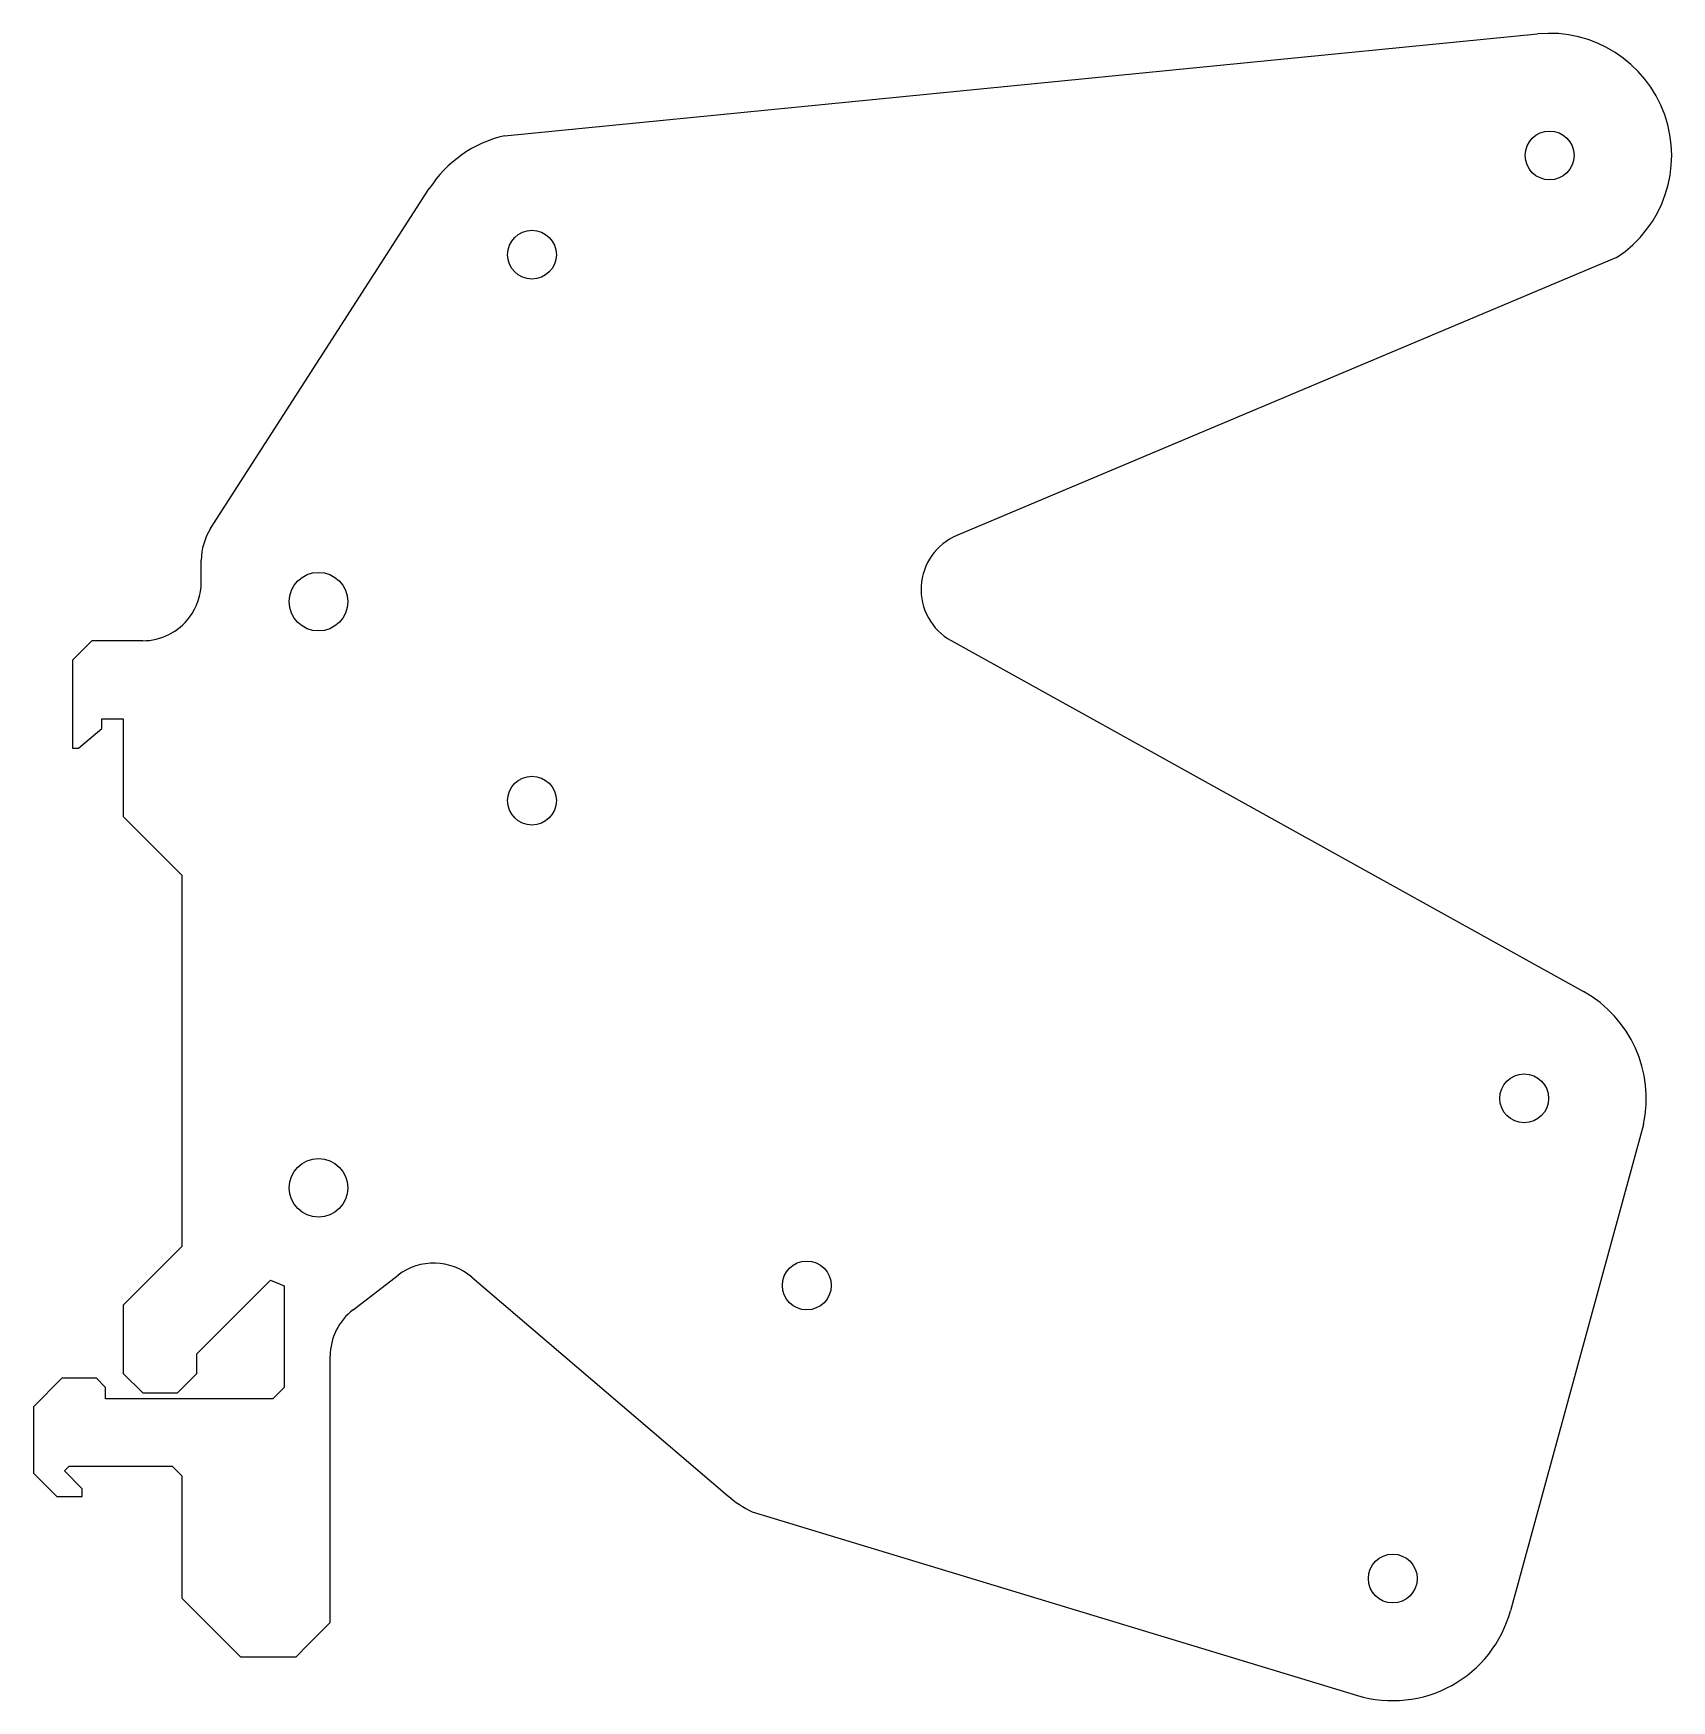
# Model space of a CAD drawing. Header units: millimetres. Extents: x -139.6 to -55.7, y 8.8 to 94.1.
import ezdxf

# ---------------------------------------------------------------- set-up
doc = ezdxf.new("R2010")
doc.units = ezdxf.units.MM
doc.layers.get('0').update_dxf_attribs({"lineweight": 25})

msp = doc.modelspace()

# ---------------------------------------------------------------- linework, layer by layer
for p, q in [((-115.479, 88.848), (-62.583, 94.058)), ((-130.523, 68.742), (-119.326, 86.141)), ((-58.536, 82.616), (-92.314, 68.394)), ((-131, 66), (-131, 67.118)), ((-131.6, 64.2), (-131.6, 64.2)), ((-136.6, 63), (-137.6, 62)), ((-134, 63), (-136.6, 63)), ((-92.605, 63.006), (-60.237, 45.043)), ((-137.6, 62), (-137.6, 57.5)), ((-136.1, 58.5), (-136.1, 59)), ((-136.1, 59), (-135, 59)), ((-135, 59), (-135, 54)), ((-137.292, 57.5), (-136.1, 58.5)), ((-137.6, 57.5), (-137.292, 57.5)), ((-135, 54), (-132, 51)), ((-132, 51), (-132, 32)), ((-57.166, 38.235), (-63.971, 13.351)), ((-132, 32), (-135, 29)), ((-131.225, 26.5), (-127.457, 30.268)), ((-127.457, 30.268), (-126.75, 29.975)), ((-126.75, 29.975), (-126.751, 24.783)), ((-123.226, 28.758), (-120.927, 30.522)), ((-117.153, 30.424), (-104.058, 19.246)), ((-135, 29), (-135, 25.5)), ((-131.225, 25.5), (-131.225, 26.5)), ((-124.4, 12.751), (-124.4, 26.378)), ((-138.133, 25.25), (-139.6, 23.783)), ((-136.367, 25.25), (-138.133, 25.25)), ((-135.9, 24.783), (-136.367, 25.25)), ((-135.9, 24.2), (-135.9, 24.783)), ((-135, 25.5), (-134, 24.5)), ((-132.225, 24.5), (-131.225, 25.5)), ((-126.751, 24.783), (-127.335, 24.2)), ((-127.335, 24.2), (-135.9, 24.2)), ((-134, 24.5), (-132.225, 24.5)), ((-139.6, 23.783), (-139.6, 20.4)), ((-138.01, 20.51), (-137.77, 20.75)), ((-137.1, 19.6), (-138.01, 20.51)), ((-137.77, 20.75), (-132.5, 20.75)), ((-132.5, 20.75), (-132, 20.25)), ((-139.6, 20.4), (-138.4, 19.2)), ((-132, 20.25), (-132, 14)), ((-138.4, 19.2), (-137.1, 19.2)), ((-137.1, 19.2), (-137.1, 19.6)), ((-102.795, 18.41), (-71.813, 9.019)), ((-132, 14), (-129.6, 11.6)), ((-125.551, 11.6), (-124.4, 12.751)), ((-129.6, 11.6), (-129, 11)), ((-126.151, 11), (-125.551, 11.6)), ((-129, 11), (-126.151, 11))]:
    msp.add_line(p, q)
for centre, radius in [((-61.97, 87.838), 1.25), ((-114.07, 82.758), 1.25), ((-125, 65), 1.5), ((-114.07, 54.818), 1.25), ((-63.27, 39.578), 1.25), ((-125, 35), 1.5), ((-100, 30), 1.25), ((-70, 15), 1.25)]:
    msp.add_circle(centre, radius)
for centre, radius, start, end in [((-61.97, 87.838), 6.25, 303.33001, 95.62603), ((-114.07, 82.758), 6.25, 103.02865, 147.23716), ((-128, 67.118), 3, 147.23716, 180), ((-91.15, 65.629), 3, 112.83365, 240.97167), ((-134, 66), 3, 323.1301, 0), ((-134, 66), 3, 270, 323.1301), ((-63.27, 39.578), 6.25, 347.58675, 60.97167), ((-119.101, 28.142), 3, 49.51827, 127.49381), ((-121.4, 26.378), 3, 127.49381, 180), ((-100, 24), 6.25, 229.51827, 243.4351), ((-70, 15), 6.25, 253.13723, 344.70457)]:
    msp.add_arc(centre, radius, start, end)

doc.saveas('drawing.dxf')
